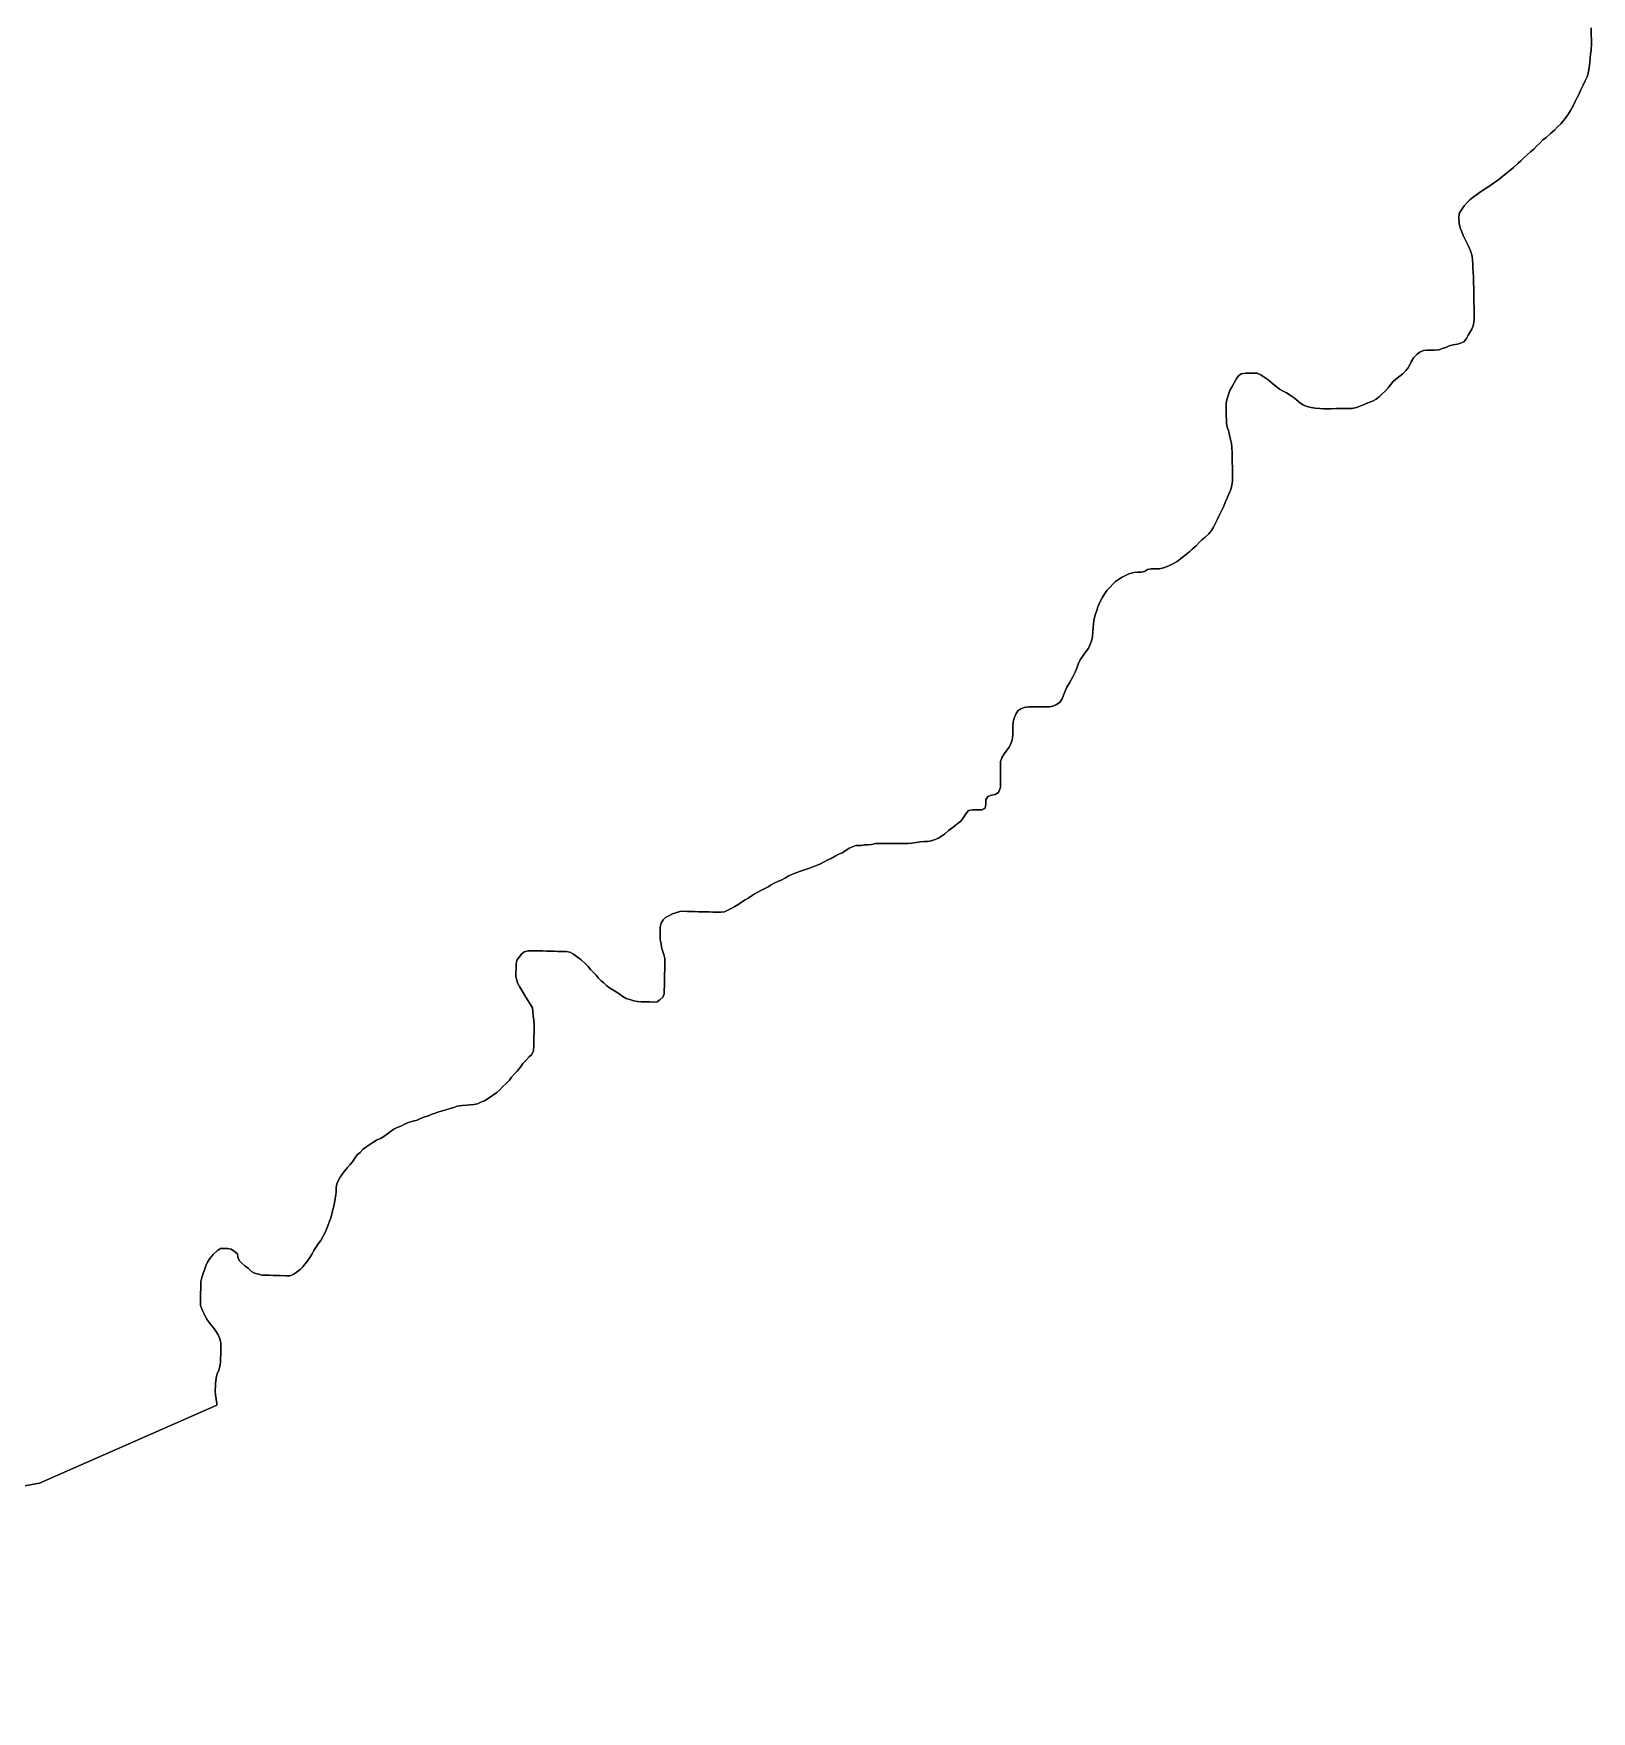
# Model space of a CAD drawing. Header units: inches. Extents: x 1341578 to 1502124, y 557203 to 748561.
# Drawn here: x 1409616 to 1410986, y 703030 to 704505 of the extents above; entities that cross this region are included whole.
import ezdxf

# ---------------------------------------------------------------- set-up
doc = ezdxf.new("R2010")
doc.units = ezdxf.units.IN
doc.header["$MEASUREMENT"] = 0
doc.layers.add('Zipcode', color=7, linetype='Continuous')

msp = doc.modelspace()

# ---------------------------------------------------------------- linework, layer by layer
at = {"layer": 'Zipcode'}
for points in [[(1408507.2, 703029.7), (1409621.2, 703230.4), (1409777.1, 703299), (1409777.1, 703300.5), (1409776.6, 703304.3), (1409775.9, 703308), (1409775.6, 703311.4), (1409775.8, 703315.9), (1409776, 703319), (1409776.1, 703319.4), (1409776.5, 703323.1), (1409777.3, 703326.4), (1409778.8, 703329.6), (1409779.7, 703332.8), (1409780.3, 703336.6), (1409780.4, 703339.9), (1409780.6, 703343.4), (1409780.6, 703347.1), (1409780.7, 703350.4), (1409780.7, 703353.9), (1409779.6, 703357.3), (1409778.1, 703360.6), (1409776.3, 703364), (1409774.5, 703366.6), (1409772.5, 703369), (1409770.4, 703371.7), (1409768.3, 703374.4), (1409766.7, 703377), (1409765.6, 703379.8), (1409764.1, 703382.7), (1409762.7, 703386.5), (1409762.6, 703390.1), (1409762.7, 703393.8), (1409762.8, 703397.3), (1409762.9, 703401.1), (1409763, 703404.7), (1409763.1, 703407.7), (1409763.9, 703411.1), (1409764.7, 703413.7), (1409764.8, 703414.1), (1409766.1, 703417.8), (1409767.3, 703421.3), (1409768.9, 703424.6), (1409771, 703427.9), (1409773.9, 703431.2), (1409777.5, 703434.9), (1409780.2, 703436.5), (1409783.4, 703436.6), (1409786.5, 703436.5), (1409789.7, 703436.1), (1409792.7, 703434.1), (1409795.2, 703432), (1409795.5, 703428.9), (1409796.6, 703426), (1409798.9, 703423.7), (1409801.7, 703421.4), (1409805, 703418.9), (1409807.6, 703416.5), (1409810.3, 703415), (1409813.6, 703414.1), (1409817, 703413.2), (1409820.1, 703413.2), (1409823.5, 703413.1), (1409826.6, 703413), (1409829.8, 703412.9), (1409833, 703412.8), (1409837.6, 703412.7), (1409841.2, 703412.7), (1409844.3, 703413.7), (1409846.8, 703415.5), (1409850.4, 703418.1), (1409852.8, 703420.6), (1409854.8, 703423.1), (1409857, 703426.1), (1409858.9, 703428.7), (1409860.9, 703431.9), (1409862.5, 703434.7), (1409864.1, 703437.4), (1409866.3, 703440.7), (1409868.4, 703443.6), (1409870.6, 703447.3), (1409872.3, 703450.7), (1409873.6, 703453.6), (1409874.6, 703456.6), (1409876.2, 703460.7), (1409877.3, 703463.5), (1409878.3, 703466.9), (1409879.2, 703470.8), (1409880, 703473.7), (1409880.5, 703476.7), (1409881.2, 703480.6), (1409881.6, 703483.8), (1409881.9, 703486.8), (1409882, 703490.1), (1409882.5, 703493.5), (1409884, 703496.7), (1409885.6, 703499.4), (1409887.5, 703502.3), (1409889.4, 703504.6), (1409892.1, 703507.7), (1409894.3, 703510.3), (1409896.3, 703512.9), (1409898.3, 703515.9), (1409900.4, 703518.8), (1409903, 703521.1), (1409905.7, 703523.8), (1409908.2, 703525.8), (1409911.5, 703528.1), (1409914.3, 703529.8), (1409917.5, 703531.7), (1409921, 703533.3), (1409923.9, 703535), (1409927, 703537.5), (1409929.8, 703539.5), (1409932.8, 703541.5), (1409935.7, 703542.9), (1409938.8, 703544.1), (1409942.1, 703545.8), (1409945.5, 703547.4), (1409949.4, 703548.5), (1409953.2, 703549.5), (1409956.7, 703551.1), (1409959.9, 703552.3), (1409963.1, 703553.3), (1409966.2, 703554.6), (1409969.2, 703555.7), (1409972.2, 703556.7), (1409975.6, 703557.7), (1409979.3, 703558.8), (1409982.3, 703559.6), (1409985.6, 703560.6), (1409988.4, 703561.6), (1409992.8, 703562.3), (1409996.8, 703562.6), (1409999.9, 703562.8), (1410003, 703563.1), (1410006.3, 703563.9), (1410007.4, 703564.4), (1410009.1, 703565.1), (1410012.3, 703566.4), (1410014.9, 703568), (1410017.6, 703569.8), (1410020.5, 703571.8), (1410023.2, 703573.7), (1410025.8, 703576), (1410028.6, 703578.9), (1410031.2, 703581.3), (1410034.3, 703584.7), (1410036.3, 703587.2), (1410038.9, 703590), (1410041.2, 703592.5), (1410043.7, 703595.7), (1410046.3, 703599.3), (1410049, 703602.2), (1410051.8, 703605.1), (1410054, 703607.2), (1410055.6, 703610.4), (1410055.7, 703615), (1410055.8, 703618.4), (1410055.9, 703622.6), (1410056, 703625.9), (1410056.1, 703629.5), (1410056, 703633), (1410055.8, 703637.2), (1410055.2, 703641.2), (1410055, 703644.6), (1410054.8, 703648.2), (1410053, 703651.1), (1410050.4, 703655.1), (1410048.8, 703657.6), (1410046.8, 703660.9), (1410044.9, 703664.1), (1410043.2, 703666.8), (1410041.6, 703670), (1410040.1, 703675.6), (1410040.1, 703678.9), (1410040.2, 703682.4), (1410040.3, 703686.6), (1410040.9, 703690), (1410042.8, 703692.8), (1410044.9, 703695.4), (1410047.3, 703697.4), (1410050.7, 703698.3), (1410053.9, 703698.4), (1410057.1, 703698.3), (1410060.2, 703698.2), (1410063.7, 703698.2), (1410066.9, 703698), (1410070.2, 703698), (1410073.7, 703697.9), (1410076.9, 703697.8), (1410080.6, 703697.7), (1410084.3, 703697.6), (1410087.5, 703697.2), (1410090.8, 703695.3), (1410094.3, 703692.7), (1410097.4, 703690.2), (1410101.2, 703686.9), (1410103.6, 703684.4), (1410105.8, 703681.9), (1410108.4, 703679.2), (1410110.5, 703676.8), (1410112.5, 703674.5), (1410115, 703672), (1410117.4, 703670), (1410120, 703667.6), (1410122.4, 703665.8), (1410125.2, 703664.1), (1410128.2, 703662.2), (1410131, 703660.4), (1410134, 703658.1), (1410136.9, 703656.5), (1410140.3, 703655.4), (1410143.8, 703654.3), (1410147.1, 703653.7), (1410150.1, 703653.5), (1410153.4, 703653.5), (1410157.7, 703653.4), (1410161.2, 703653.2), (1410164.3, 703653.3), (1410166.7, 703655.3), (1410169.4, 703657.6), (1410170.4, 703660.4), (1410170.5, 703663.9), (1410170.6, 703667.5), (1410170.7, 703670.7), (1410170.8, 703674.9), (1410170.8, 703678), (1410170.9, 703681.3), (1410171, 703685.1), (1410171.1, 703688.1), (1410171, 703691.5), (1410170.1, 703695.1), (1410169.1, 703698.5), (1410168.2, 703701.5), (1410167.7, 703704.5), (1410166.8, 703708.1), (1410166.8, 703711.7), (1410166.9, 703715.2), (1410167, 703719), (1410167.8, 703722.6), (1410169.5, 703725.5), (1410171.7, 703727.6), (1410174.5, 703729.1), (1410177.7, 703730.7), (1410180.6, 703731.8), (1410184.1, 703732.9), (1410187.4, 703733.1), (1410190.9, 703732.9), (1410194, 703732.8), (1410197.5, 703732.7), (1410200.6, 703732.6), (1410203.8, 703732.5), (1410206.9, 703732.5), (1410210, 703732.4), (1410213.2, 703732.3), (1410216.6, 703732.2), (1410220.4, 703732.1), (1410223.5, 703732.6), (1410226.5, 703734.1), (1410229.9, 703735.7), (1410232.6, 703737.1), (1410236, 703739.3), (1410238.5, 703741), (1410241.8, 703743), (1410244.4, 703744.6), (1410246.9, 703746.3), (1410249.5, 703748), (1410252.1, 703749.6), (1410256, 703751.7), (1410259, 703753), (1410261.9, 703754.5), (1410264.6, 703756.2), (1410267.3, 703757.6), (1410270.4, 703759.1), (1410273.8, 703760.7), (1410277.1, 703762.5), (1410280.2, 703764.1), (1410283.2, 703765.6), (1410287.2, 703767.2), (1410290.3, 703768.4), (1410293.9, 703769.5), (1410298.4, 703770.8), (1410301.3, 703772), (1410304.3, 703773.3), (1410308, 703774.8), (1410311.2, 703776.4), (1410314.5, 703778.1), (1410317.2, 703779.5), (1410320.9, 703781.6), (1410324.1, 703783.2), (1410327.1, 703784.5), (1410330.2, 703786.4), (1410333.1, 703788.5), (1410336, 703789.8), (1410339, 703790.8), (1410342.7, 703790.7), (1410343.6, 703790.7), (1410346.6, 703791.3), (1410349.6, 703791.3), (1410352.7, 703791.8), (1410356.3, 703792.6), (1410360.2, 703792.6), (1410363.6, 703792.6), (1410366.8, 703792.6), (1410370.6, 703792.6), (1410374, 703792.6), (1410377.6, 703792.5), (1410381.3, 703792.5), (1410385, 703792.6), (1410388.2, 703792.9), (1410392.1, 703793.5), (1410395.5, 703794.1), (1410398.7, 703794.4), (1410402.2, 703794.5), (1410405.3, 703794.9), (1410408.8, 703796), (1410411.6, 703797.4), (1410414.3, 703799.1), (1410416.9, 703800.9), (1410420.5, 703803.9), (1410423.3, 703806), (1410426.1, 703808.1), (1410429, 703810.4), (1410431.2, 703812.3), (1410433.8, 703815.5), (1410435.6, 703818.6), (1410438.2, 703821.7), (1410441.8, 703822.2), (1410446.3, 703822.2), (1410449.8, 703822.1), (1410452.7, 703823.8), (1410453.3, 703827.5), (1410453.4, 703830.9), (1410455.2, 703834), (1410458.4, 703835.1), (1410461.6, 703835.7), (1410464.4, 703837.5), (1410466.1, 703841.7), (1410466.1, 703844.7), (1410466.1, 703847.8), (1410466.1, 703851), (1410466.2, 703854.7), (1410466.2, 703858.4), (1410466.2, 703861.6), (1410466.3, 703864.6), (1410467.4, 703868), (1410469.3, 703871.3), (1410471.5, 703874.2), (1410473.6, 703877), (1410475.1, 703879.6), (1410476.6, 703883.5), (1410477.2, 703887.9), (1410477.2, 703891.2), (1410477.2, 703895.3), (1410477.5, 703899.5), (1410478.3, 703902.8), (1410479.6, 703906.2), (1410481.5, 703909.3), (1410484.1, 703911.1), (1410487.1, 703912.1), (1410491, 703912.6), (1410495.3, 703912.7), (1410498.8, 703912.6), (1410501.9, 703912.7), (1410505.4, 703912.6), (1410509.3, 703912.6), (1410512.3, 703913.3), (1410515.6, 703914.9), (1410518.6, 703916.9), (1410518.7, 703917.1), (1410520.4, 703919.7), (1410521.5, 703923.1), (1410522.7, 703926), (1410524.7, 703929.9), (1410527, 703933.7), (1410528.4, 703936.4), (1410529.8, 703939.1), (1410531.8, 703943.2), (1410533.3, 703946.8), (1410534.6, 703950.2), (1410536.4, 703953.9), (1410538.3, 703957), (1410540.4, 703959.8), (1410543.5, 703964.3), (1410545.3, 703968.3), (1410546.5, 703971.6), (1410547.1, 703974.6), (1410547.5, 703978.8), (1410547.6, 703981.9), (1410548, 703986.1), (1410548.6, 703989.8), (1410549.5, 703993.5), (1410550.8, 703997.5), (1410551.9, 704000.5), (1410553.7, 704004.8), (1410555.5, 704008.4), (1410557.9, 704012.5), (1410559.7, 704015.1), (1410562.6, 704018), (1410565.1, 704020.6), (1410567.4, 704022.9), (1410570, 704024.7), (1410573.3, 704026.6), (1410576.2, 704028.1), (1410579, 704029.5), (1410583.4, 704030.8), (1410586.5, 704031.1), (1410589.8, 704031.2), (1410592.8, 704031.8), (1410595.6, 704033.4), (1410598.8, 704033.9), (1410602.1, 704034), (1410606, 704034.1), (1410609.6, 704034.9), (1410612.7, 704036.1), (1410615.4, 704037.4), (1410618.4, 704038.8), (1410621.6, 704040.6), (1410624.5, 704042.7), (1410627.1, 704044.8), (1410630, 704047.1), (1410632.6, 704049.2), (1410634.9, 704051.4), (1410638.2, 704054.4), (1410641, 704057.2), (1410643.3, 704059.4), (1410646.1, 704061.9), (1410649.4, 704064.8), (1410651.8, 704067.7), (1410653.6, 704070.8), (1410655.1, 704073.6), (1410656.5, 704076.4), (1410658, 704079.7), (1410659.4, 704082.7), (1410660.8, 704085.6), (1410662.6, 704089.2), (1410663.8, 704092.3), (1410665.2, 704095.7), (1410666.5, 704098.5), (1410667.9, 704101.7), (1410669, 704104.6), (1410669.7, 704107.7), (1410670.1, 704111.2), (1410670.2, 704115.3), (1410670.1, 704119.5), (1410670.1, 704123.5), (1410670, 704127.5), (1410670, 704131.8), (1410669.9, 704135.6), (1410669.8, 704141), (1410669.5, 704144.2), (1410668.6, 704147.8), (1410667.6, 704151.5), (1410666.6, 704155.5), (1410665.7, 704158.7), (1410665.1, 704161.8), (1410664.9, 704164.9), (1410664.7, 704168.7), (1410664.6, 704171.8), (1410664.6, 704175.4), (1410664.6, 704180.2), (1410665.5, 704183.5), (1410666.7, 704187.4), (1410668, 704190.8), (1410670, 704194.3), (1410671.6, 704197.5), (1410673.4, 704200.9), (1410675.3, 704203.5), (1410677.8, 704205.4), (1410681.8, 704205.9), (1410685.3, 704206), (1410688.9, 704206), (1410692, 704205.9), (1410695.3, 704204.5), (1410698.2, 704202.6), (1410701.6, 704200.3), (1410705.7, 704196.6), (1410708.3, 704194.5), (1410711.7, 704192.1), (1410714.3, 704190.6), (1410717.7, 704188.6), (1410721, 704186.7), (1410723.7, 704184.8), (1410726.5, 704182.5), (1410729, 704180.5), (1410732.2, 704178.3), (1410735.9, 704176.8), (1410739.4, 704175.9), (1410742.8, 704175.2), (1410747, 704174.9), (1410750.4, 704174.7), (1410753.5, 704174.8), (1410757, 704174.8), (1410761.1, 704174.9), (1410764.2, 704174.9), (1410767.5, 704175), (1410771.7, 704175.1), (1410775.4, 704175.1), (1410779.3, 704175.9), (1410783.1, 704177.4), (1410786, 704178.6), (1410789.3, 704179.9), (1410793.5, 704181.5), (1410796.6, 704183.1), (1410799.5, 704185.6), (1410802, 704188), (1410804.8, 704190.6), (1410807.2, 704193.2), (1410809.3, 704195.7), (1410811.6, 704198.6), (1410813.9, 704200.9), (1410816.6, 704202.8), (1410820, 704205.5), (1410822.7, 704208.3), (1410824.6, 704210.7), (1410826.2, 704213.3), (1410827.5, 704216.1), (1410829.5, 704219.4), (1410832.6, 704222.6), (1410835.1, 704224.5), (1410838.2, 704226), (1410841.3, 704226.2), (1410844.4, 704226.3), (1410847.7, 704226.3), (1410851.6, 704226.6), (1410854.9, 704227.7), (1410856.8, 704228.4), (1410857.8, 704228.7), (1410860.8, 704230), (1410864.2, 704230.8), (1410868, 704231.5), (1410870.9, 704232.3), (1410873.6, 704233.7), (1410876, 704236.5), (1410877.4, 704239.4), (1410879.1, 704241.9), (1410880.6, 704244.6), (1410881.8, 704247.6), (1410882.5, 704250.7), (1410882.8, 704253.9), (1410882.8, 704257.4), (1410882.7, 704261.1), (1410882.7, 704264.1), (1410882.6, 704267.8), (1410882.5, 704272.8), (1410882.5, 704276.2), (1410882.5, 704280.9), (1410882.3, 704285.5), (1410882.1, 704290.8), (1410881.8, 704295), (1410881.6, 704298.1), (1410881.5, 704301.6), (1410881.4, 704305.6), (1410880.9, 704309), (1410879.5, 704313.6), (1410878.1, 704317), (1410876.4, 704320.5), (1410873.2, 704327), (1410871.8, 704330.4), (1410870.6, 704333.8), (1410869.5, 704337.6), (1410869.2, 704342.5), (1410869.5, 704346.3), (1410871.6, 704349.6), (1410874, 704353.2), (1410876.7, 704356.1), (1410879, 704358.4), (1410881.8, 704360.6), (1410884.7, 704362.7), (1410887.1, 704364.5), (1410890.2, 704366.6), (1410893.3, 704368.7), (1410896.5, 704370.8), (1410899.8, 704372.9), (1410902.4, 704374.8), (1410905.9, 704377.5), (1410908.4, 704379.4), (1410910.9, 704381.4), (1410913.9, 704383.8), (1410917.3, 704386.7), (1410921.4, 704390.5), (1410923.7, 704392.6), (1410926.5, 704395.3), (1410929.8, 704398.3), (1410932.2, 704400.5), (1410935.1, 704403), (1410937.7, 704405.6), (1410940.7, 704408.5), (1410943.3, 704411), (1410946, 704413.3), (1410950, 704416.6), (1410953.5, 704419.7), (1410956.2, 704422.5), (1410959, 704425.3), (1410961.8, 704428.7), (1410965.6, 704434), (1410967.6, 704437), (1410969.7, 704441), (1410971.5, 704444.7), (1410973.1, 704447.8), (1410974.7, 704451), (1410976.6, 704455.2), (1410978.5, 704459.3), (1410980.3, 704462.9), (1410982, 704466.5), (1410983.3, 704470.8), (1410983.9, 704474.6), (1410984.4, 704479.2), (1410984.7, 704482.7), (1410985.2, 704486.6), (1410985.8, 704490), (1410985.9, 704495.8), (1410985.9, 704499.4), (1410985.8, 704502.7), (1410985.7, 704509.5)], [(1410985.7, 704509.5), (1410985.8, 704502.7), (1410985.9, 704499.4), (1410985.9, 704495.8), (1410985.8, 704490), (1410985.2, 704486.6), (1410984.7, 704482.7), (1410984.4, 704479.2), (1410983.9, 704474.6), (1410983.3, 704470.8), (1410982, 704466.5), (1410980.3, 704462.9), (1410978.5, 704459.3), (1410976.6, 704455.2), (1410974.7, 704451), (1410973.1, 704447.8), (1410971.5, 704444.7), (1410969.7, 704441), (1410967.6, 704437), (1410965.6, 704434), (1410961.8, 704428.7), (1410959, 704425.3), (1410956.2, 704422.5), (1410953.5, 704419.7), (1410950, 704416.6), (1410946, 704413.3), (1410943.3, 704411), (1410940.7, 704408.5), (1410937.7, 704405.6), (1410935.1, 704403), (1410932.2, 704400.5), (1410929.8, 704398.3), (1410926.5, 704395.3), (1410923.7, 704392.6), (1410921.4, 704390.5), (1410917.3, 704386.7), (1410913.9, 704383.8), (1410910.9, 704381.4), (1410908.4, 704379.4), (1410905.9, 704377.5), (1410902.4, 704374.8), (1410899.8, 704372.9), (1410896.5, 704370.8), (1410893.3, 704368.7), (1410890.2, 704366.6), (1410887.1, 704364.5), (1410884.7, 704362.7), (1410881.8, 704360.6), (1410879, 704358.4), (1410876.7, 704356.1), (1410874, 704353.2), (1410871.6, 704349.6), (1410869.5, 704346.3), (1410869.2, 704342.5), (1410869.5, 704337.6), (1410870.6, 704333.8), (1410871.8, 704330.4), (1410873.2, 704327), (1410876.4, 704320.5), (1410878.1, 704317), (1410879.5, 704313.6), (1410880.9, 704309), (1410881.4, 704305.6), (1410881.5, 704301.6), (1410881.6, 704298.1), (1410881.8, 704295), (1410882.1, 704290.8), (1410882.3, 704285.5), (1410882.5, 704280.9), (1410882.5, 704276.2), (1410882.5, 704272.8), (1410882.6, 704267.8), (1410882.7, 704264.1), (1410882.7, 704261.1), (1410882.8, 704257.4), (1410882.8, 704253.9), (1410882.5, 704250.7), (1410881.8, 704247.6), (1410880.6, 704244.6), (1410879.1, 704241.9), (1410877.4, 704239.4), (1410876, 704236.5), (1410873.6, 704233.7), (1410870.9, 704232.3), (1410868, 704231.5), (1410864.2, 704230.8), (1410860.8, 704230), (1410857.8, 704228.7), (1410856.8, 704228.4), (1410854.9, 704227.7), (1410851.6, 704226.6), (1410847.7, 704226.3), (1410844.4, 704226.3), (1410841.3, 704226.2), (1410838.2, 704226), (1410835.1, 704224.5), (1410832.6, 704222.6), (1410829.5, 704219.4), (1410827.5, 704216.1), (1410826.2, 704213.3), (1410824.6, 704210.7), (1410822.7, 704208.3), (1410820, 704205.5), (1410816.6, 704202.8), (1410813.9, 704200.9), (1410811.6, 704198.6), (1410809.3, 704195.7), (1410807.2, 704193.2), (1410804.8, 704190.6), (1410802, 704188), (1410799.5, 704185.6), (1410796.6, 704183.1), (1410793.5, 704181.5), (1410789.3, 704179.9), (1410786, 704178.6), (1410783.1, 704177.4), (1410779.3, 704175.9), (1410775.4, 704175.1), (1410771.7, 704175.1), (1410767.5, 704175), (1410764.2, 704174.9), (1410761.1, 704174.9), (1410757, 704174.8), (1410753.5, 704174.8), (1410750.4, 704174.7), (1410747, 704174.9), (1410742.8, 704175.2), (1410739.4, 704175.9), (1410735.9, 704176.8), (1410732.2, 704178.3), (1410729, 704180.5), (1410726.5, 704182.5), (1410723.7, 704184.8), (1410721, 704186.7), (1410717.7, 704188.6), (1410714.3, 704190.6), (1410711.7, 704192.1), (1410708.3, 704194.5), (1410705.7, 704196.6), (1410701.6, 704200.3), (1410698.2, 704202.6), (1410695.3, 704204.5), (1410692, 704205.9), (1410688.9, 704206), (1410685.3, 704206), (1410681.8, 704205.9), (1410677.8, 704205.4), (1410675.3, 704203.5), (1410673.4, 704200.9), (1410671.6, 704197.5), (1410670, 704194.3), (1410668, 704190.8), (1410666.7, 704187.4), (1410665.5, 704183.5), (1410664.6, 704180.2), (1410664.6, 704175.4), (1410664.6, 704171.8), (1410664.7, 704168.7), (1410664.9, 704164.9), (1410665.1, 704161.8), (1410665.7, 704158.7), (1410666.6, 704155.5), (1410667.6, 704151.5), (1410668.6, 704147.8), (1410669.5, 704144.2), (1410669.8, 704141), (1410669.9, 704135.6), (1410670, 704131.8), (1410670, 704127.5), (1410670.1, 704123.5), (1410670.1, 704119.5), (1410670.2, 704115.3), (1410670.1, 704111.2), (1410669.7, 704107.7), (1410669, 704104.6), (1410667.9, 704101.7), (1410666.5, 704098.5), (1410665.2, 704095.7), (1410663.8, 704092.3), (1410662.6, 704089.2), (1410660.8, 704085.6), (1410659.4, 704082.7), (1410658, 704079.7), (1410656.5, 704076.4), (1410655.1, 704073.6), (1410653.6, 704070.8), (1410651.8, 704067.7), (1410649.4, 704064.8), (1410646.1, 704061.9), (1410643.3, 704059.4), (1410641, 704057.2), (1410638.2, 704054.4), (1410634.9, 704051.4), (1410632.6, 704049.2), (1410630, 704047.1), (1410627.1, 704044.8), (1410624.5, 704042.7), (1410621.6, 704040.6), (1410618.4, 704038.8), (1410615.4, 704037.4), (1410612.7, 704036.1), (1410609.6, 704034.9), (1410606, 704034.1), (1410602.1, 704034), (1410598.8, 704033.9), (1410595.6, 704033.4), (1410592.8, 704031.8), (1410589.8, 704031.2), (1410586.5, 704031.1), (1410583.4, 704030.8), (1410579, 704029.5), (1410576.2, 704028.1), (1410573.3, 704026.6), (1410570, 704024.7), (1410567.4, 704022.9), (1410565.1, 704020.6), (1410562.6, 704018), (1410559.7, 704015.1), (1410557.9, 704012.5), (1410555.5, 704008.4), (1410553.7, 704004.8), (1410551.9, 704000.5), (1410550.8, 703997.5), (1410549.5, 703993.5), (1410548.6, 703989.8), (1410548, 703986.1), (1410547.6, 703981.9), (1410547.5, 703978.8), (1410547.1, 703974.6), (1410546.5, 703971.6), (1410545.3, 703968.3), (1410543.5, 703964.3), (1410540.4, 703959.8), (1410538.3, 703957), (1410536.4, 703953.9), (1410534.6, 703950.2), (1410533.3, 703946.8), (1410531.8, 703943.2), (1410529.8, 703939.1), (1410528.4, 703936.4), (1410527, 703933.7), (1410524.7, 703929.9), (1410522.7, 703926), (1410521.5, 703923.1), (1410520.4, 703919.7), (1410518.7, 703917.1), (1410518.6, 703916.9), (1410515.6, 703914.9), (1410512.3, 703913.3), (1410509.3, 703912.6), (1410505.4, 703912.6), (1410501.9, 703912.7), (1410498.8, 703912.6), (1410495.3, 703912.7), (1410491, 703912.6), (1410487.1, 703912.1), (1410484.1, 703911.1), (1410481.5, 703909.3), (1410479.6, 703906.2), (1410478.3, 703902.8), (1410477.5, 703899.5), (1410477.2, 703895.3), (1410477.2, 703891.2), (1410477.2, 703887.9), (1410476.6, 703883.5), (1410475.1, 703879.6), (1410473.6, 703877), (1410471.5, 703874.2), (1410469.3, 703871.3), (1410467.4, 703868), (1410466.3, 703864.6), (1410466.2, 703861.6), (1410466.2, 703858.4), (1410466.2, 703854.7), (1410466.1, 703851), (1410466.1, 703847.8), (1410466.1, 703844.7), (1410466.1, 703841.7), (1410464.4, 703837.5), (1410461.6, 703835.7), (1410458.4, 703835.1), (1410455.2, 703834), (1410453.4, 703830.9), (1410453.3, 703827.5), (1410452.7, 703823.8), (1410449.8, 703822.1), (1410446.3, 703822.2), (1410441.8, 703822.2), (1410438.2, 703821.7), (1410435.6, 703818.6), (1410433.8, 703815.5), (1410431.2, 703812.3), (1410429, 703810.4), (1410426.1, 703808.1), (1410423.3, 703806), (1410420.5, 703803.9), (1410416.9, 703800.9), (1410414.3, 703799.1), (1410411.6, 703797.4), (1410408.8, 703796), (1410405.3, 703794.9), (1410402.2, 703794.5), (1410398.7, 703794.4), (1410395.5, 703794.1), (1410392.1, 703793.5), (1410388.2, 703792.9), (1410385, 703792.6), (1410381.3, 703792.5), (1410377.6, 703792.5), (1410374, 703792.6), (1410370.6, 703792.6), (1410366.8, 703792.6), (1410363.6, 703792.6), (1410360.2, 703792.6), (1410356.3, 703792.6), (1410352.7, 703791.8), (1410349.6, 703791.3), (1410346.6, 703791.3), (1410343.6, 703790.7), (1410342.7, 703790.7), (1410339, 703790.8), (1410336, 703789.8), (1410333.1, 703788.5), (1410330.2, 703786.4), (1410327.1, 703784.5), (1410324.1, 703783.2), (1410320.9, 703781.6), (1410317.2, 703779.5), (1410314.5, 703778.1), (1410311.2, 703776.4), (1410308, 703774.8), (1410304.3, 703773.3), (1410301.3, 703772), (1410298.4, 703770.8), (1410293.9, 703769.5), (1410290.3, 703768.4), (1410287.2, 703767.2), (1410283.2, 703765.6), (1410280.2, 703764.1), (1410277.1, 703762.5), (1410273.8, 703760.7), (1410270.4, 703759.1), (1410267.3, 703757.6), (1410264.6, 703756.2), (1410261.9, 703754.5), (1410259, 703753), (1410256, 703751.7), (1410252.1, 703749.6), (1410249.5, 703748), (1410246.9, 703746.3), (1410244.4, 703744.6), (1410241.8, 703743), (1410238.5, 703741), (1410236, 703739.3), (1410232.6, 703737.1), (1410229.9, 703735.7), (1410226.5, 703734.1), (1410223.5, 703732.6), (1410220.4, 703732.1), (1410216.6, 703732.2), (1410213.2, 703732.3), (1410210, 703732.4), (1410206.9, 703732.5), (1410203.8, 703732.5), (1410200.6, 703732.6), (1410197.5, 703732.7), (1410194, 703732.8), (1410190.9, 703732.9), (1410187.4, 703733.1), (1410184.1, 703732.9), (1410180.6, 703731.8), (1410177.7, 703730.7), (1410174.5, 703729.1), (1410171.7, 703727.6), (1410169.5, 703725.5), (1410167.8, 703722.6), (1410167, 703719), (1410166.9, 703715.2), (1410166.8, 703711.7), (1410166.8, 703708.1), (1410167.7, 703704.5), (1410168.2, 703701.5), (1410169.1, 703698.5), (1410170.1, 703695.1), (1410171, 703691.5), (1410171.1, 703688.1), (1410171, 703685.1), (1410170.9, 703681.3), (1410170.8, 703678), (1410170.8, 703674.9), (1410170.7, 703670.7), (1410170.6, 703667.5), (1410170.5, 703663.9), (1410170.4, 703660.4), (1410169.4, 703657.6), (1410166.7, 703655.3), (1410164.3, 703653.3), (1410161.2, 703653.2), (1410157.7, 703653.4), (1410153.4, 703653.5), (1410150.1, 703653.5), (1410147.1, 703653.7), (1410143.8, 703654.3), (1410140.3, 703655.4), (1410136.9, 703656.5), (1410134, 703658.1), (1410131, 703660.4), (1410128.2, 703662.2), (1410125.2, 703664.1), (1410122.4, 703665.8), (1410120, 703667.6), (1410117.4, 703670), (1410115, 703672), (1410112.5, 703674.5), (1410110.5, 703676.8), (1410108.4, 703679.2), (1410105.8, 703681.9), (1410103.6, 703684.4), (1410101.2, 703686.9), (1410097.4, 703690.2), (1410094.3, 703692.7), (1410090.8, 703695.3), (1410087.5, 703697.2), (1410084.3, 703697.6), (1410080.6, 703697.7), (1410076.9, 703697.8), (1410073.7, 703697.9), (1410070.2, 703698), (1410066.9, 703698), (1410063.7, 703698.2), (1410060.2, 703698.2), (1410057.1, 703698.3), (1410053.9, 703698.4), (1410050.7, 703698.3), (1410047.3, 703697.4), (1410044.9, 703695.4), (1410042.8, 703692.8), (1410040.9, 703690), (1410040.3, 703686.6), (1410040.2, 703682.4), (1410040.1, 703678.9), (1410040.1, 703675.6), (1410041.6, 703670), (1410043.2, 703666.8), (1410044.9, 703664.1), (1410046.8, 703660.9), (1410048.8, 703657.6), (1410050.4, 703655.1), (1410053, 703651.1), (1410054.8, 703648.2), (1410055, 703644.6), (1410055.2, 703641.2), (1410055.8, 703637.2), (1410056, 703633), (1410056.1, 703629.5), (1410056, 703625.9), (1410055.9, 703622.6), (1410055.8, 703618.4), (1410055.7, 703615), (1410055.6, 703610.4), (1410054, 703607.2), (1410051.8, 703605.1), (1410049, 703602.2), (1410046.3, 703599.3), (1410043.7, 703595.7), (1410041.2, 703592.5), (1410038.9, 703590), (1410036.3, 703587.2), (1410034.3, 703584.7), (1410031.2, 703581.3), (1410028.6, 703578.9), (1410025.8, 703576), (1410023.2, 703573.7), (1410020.5, 703571.8), (1410017.6, 703569.8), (1410014.9, 703568), (1410012.3, 703566.4), (1410009.1, 703565.1), (1410007.4, 703564.4), (1410006.3, 703563.9), (1410003, 703563.1), (1409999.9, 703562.8), (1409996.8, 703562.6), (1409992.8, 703562.3), (1409988.4, 703561.6), (1409985.6, 703560.6), (1409982.3, 703559.6), (1409979.3, 703558.8), (1409975.6, 703557.7), (1409972.2, 703556.7), (1409969.2, 703555.7), (1409966.2, 703554.6), (1409963.1, 703553.3), (1409959.9, 703552.3), (1409956.7, 703551.1), (1409953.2, 703549.5), (1409949.4, 703548.5), (1409945.5, 703547.4), (1409942.1, 703545.8), (1409938.8, 703544.1), (1409935.7, 703542.9), (1409932.8, 703541.5), (1409929.8, 703539.5), (1409927, 703537.5), (1409923.9, 703535), (1409921, 703533.3), (1409917.5, 703531.7), (1409914.3, 703529.8), (1409911.5, 703528.1), (1409908.2, 703525.8), (1409905.7, 703523.8), (1409903, 703521.1), (1409900.4, 703518.8), (1409898.3, 703515.9), (1409896.3, 703512.9), (1409894.3, 703510.3), (1409892.1, 703507.7), (1409889.4, 703504.6), (1409887.5, 703502.3), (1409885.6, 703499.4), (1409884, 703496.7), (1409882.5, 703493.5), (1409882, 703490.1), (1409881.9, 703486.8), (1409881.6, 703483.8), (1409881.2, 703480.6), (1409880.5, 703476.7), (1409880, 703473.7), (1409879.2, 703470.8), (1409878.3, 703466.9), (1409877.3, 703463.5), (1409876.2, 703460.7), (1409874.6, 703456.6), (1409873.6, 703453.6), (1409872.3, 703450.7), (1409870.6, 703447.3), (1409868.4, 703443.6), (1409866.3, 703440.7), (1409864.1, 703437.4), (1409862.5, 703434.7), (1409860.9, 703431.9), (1409858.9, 703428.7), (1409857, 703426.1), (1409854.8, 703423.1), (1409852.8, 703420.6), (1409850.4, 703418.1), (1409846.8, 703415.5), (1409844.3, 703413.7), (1409841.2, 703412.7), (1409837.6, 703412.7), (1409833, 703412.8), (1409829.8, 703412.9), (1409826.6, 703413), (1409823.5, 703413.1), (1409820.1, 703413.2), (1409817, 703413.2), (1409813.6, 703414.1), (1409810.3, 703415), (1409807.6, 703416.5), (1409805, 703418.9), (1409801.7, 703421.4), (1409798.9, 703423.7), (1409796.6, 703426), (1409795.5, 703428.9), (1409795.2, 703432), (1409792.7, 703434.1), (1409789.7, 703436.1), (1409786.5, 703436.5), (1409783.4, 703436.6), (1409780.2, 703436.5), (1409777.5, 703434.9), (1409773.9, 703431.2), (1409771, 703427.9), (1409768.9, 703424.6), (1409767.3, 703421.3), (1409766.1, 703417.8), (1409764.8, 703414.1), (1409764.7, 703413.7), (1409763.9, 703411.1), (1409763.1, 703407.7), (1409763, 703404.7), (1409762.9, 703401.1), (1409762.8, 703397.3), (1409762.7, 703393.8), (1409762.6, 703390.1), (1409762.7, 703386.5), (1409764.1, 703382.7), (1409765.6, 703379.8), (1409766.7, 703377), (1409768.3, 703374.4), (1409770.4, 703371.7), (1409772.5, 703369), (1409774.5, 703366.6), (1409776.3, 703364), (1409778.1, 703360.6), (1409779.6, 703357.3), (1409780.7, 703353.9), (1409780.7, 703350.4), (1409780.6, 703347.1), (1409780.6, 703343.4), (1409780.4, 703339.9), (1409780.3, 703336.6), (1409779.7, 703332.8), (1409778.8, 703329.6), (1409777.3, 703326.4), (1409776.5, 703323.1), (1409776.1, 703319.4), (1409776, 703319), (1409775.8, 703315.9), (1409775.6, 703311.4), (1409775.9, 703308), (1409776.6, 703304.3), (1409777.1, 703300.5), (1409777.1, 703299), (1409621.2, 703230.4), (1408507.2, 703029.7)]]:
    msp.add_lwpolyline(points, dxfattribs=at)

doc.saveas('drawing.dxf')
